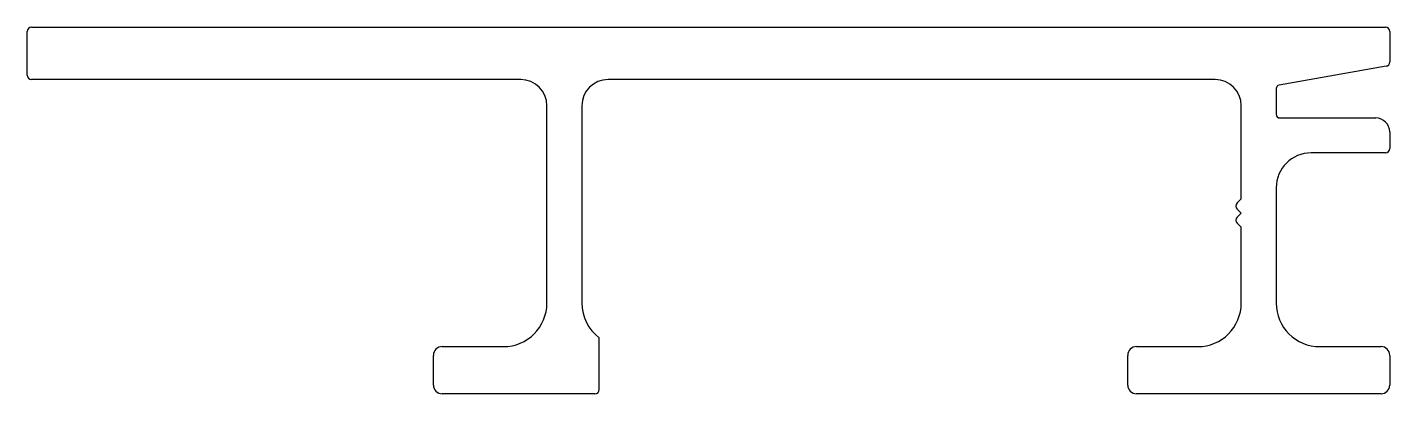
# Model space of a CAD drawing. Extents: x 1648.2 to 1726.2, y 1565.6 to 1586.6.
import ezdxf

# ---------------------------------------------------------------- set-up
doc = ezdxf.new("R2010")
doc.units = 0
doc.layers.get('0').update_dxf_attribs({"linetype": 'CONTINUOUS'})

msp = doc.modelspace()

# ---------------------------------------------------------------- linework, layer by layer
for p, q in [((1648.41, 1586.643), (1725.91, 1586.643)), ((1648.16, 1583.893), (1648.16, 1586.393)), ((1726.16, 1586.393), (1726.16, 1584.653)), ((1725.954, 1584.406), (1719.826, 1583.326)), ((1676.41, 1583.643), (1648.41, 1583.643)), ((1716.16, 1583.643), (1681.41, 1583.643)), ((1719.66, 1583.129), (1719.66, 1581.643)), ((1677.91, 1570.843), (1677.91, 1582.143)), ((1679.91, 1582.143), (1679.91, 1570.843)), ((1717.66, 1576.804), (1717.66, 1582.143)), ((1719.86, 1581.443), (1725.36, 1581.443)), ((1726.16, 1580.643), (1726.16, 1579.693)), ((1725.91, 1579.443), (1721.66, 1579.443)), ((1719.66, 1577.443), (1719.66, 1570.843)), ((1717.66, 1576.804), (1717.432, 1576.575)), ((1717.432, 1576.222), (1717.66, 1575.993)), ((1717.66, 1575.993), (1717.432, 1575.764)), ((1717.432, 1575.41), (1717.66, 1575.182)), ((1717.66, 1570.843), (1717.66, 1575.182)), ((1680.91, 1565.893), (1680.91, 1568.844)), ((1671.41, 1566.143), (1671.41, 1567.843)), ((1671.91, 1568.343), (1675.41, 1568.343)), ((1711.16, 1566.143), (1711.16, 1567.843)), ((1711.66, 1568.343), (1715.16, 1568.343)), ((1722.16, 1568.343), (1725.66, 1568.343)), ((1726.16, 1567.843), (1726.16, 1566.143)), ((1680.66, 1565.643), (1671.91, 1565.643)), ((1725.66, 1565.643), (1711.66, 1565.643))]:
    msp.add_line(p, q)
for centre, radius, start, end in [((1648.41, 1586.393), 0.25, 90, 180), ((1725.91, 1586.393), 0.25, 0, 90), ((1725.91, 1584.653), 0.25, 280, 0), ((1648.41, 1583.893), 0.25, 180, 270), ((1676.41, 1582.143), 1.5, 0, 90), ((1681.41, 1582.143), 1.5, 90, 180), ((1716.16, 1582.143), 1.5, 0, 90), ((1719.86, 1583.129), 0.2, 100, 180), ((1719.86, 1581.643), 0.2, 180, 270), ((1725.36, 1580.643), 0.8, 0, 90), ((1725.91, 1579.693), 0.25, 270, 0), ((1721.66, 1577.443), 2, 90, 180), ((1717.608, 1576.398), 0.25, 135, 225), ((1717.608, 1575.587), 0.25, 135, 225), ((1675.41, 1570.843), 2.5, 270, 360), ((1682.41, 1570.843), 2.5, 180, 233.1044), ((1715.16, 1570.843), 2.5, 270, 0), ((1722.16, 1570.843), 2.5, 180, 270), ((1671.91, 1567.843), 0.5, 90, 180), ((1711.66, 1567.843), 0.5, 90, 180), ((1725.66, 1567.843), 0.5, 0, 90), ((1671.91, 1566.143), 0.5, 180, 270), ((1680.66, 1565.893), 0.25, 270, 0), ((1711.66, 1566.143), 0.5, 180, 270), ((1725.66, 1566.143), 0.5, 270, 360)]:
    msp.add_arc(centre, radius, start, end)

doc.saveas('drawing.dxf')
